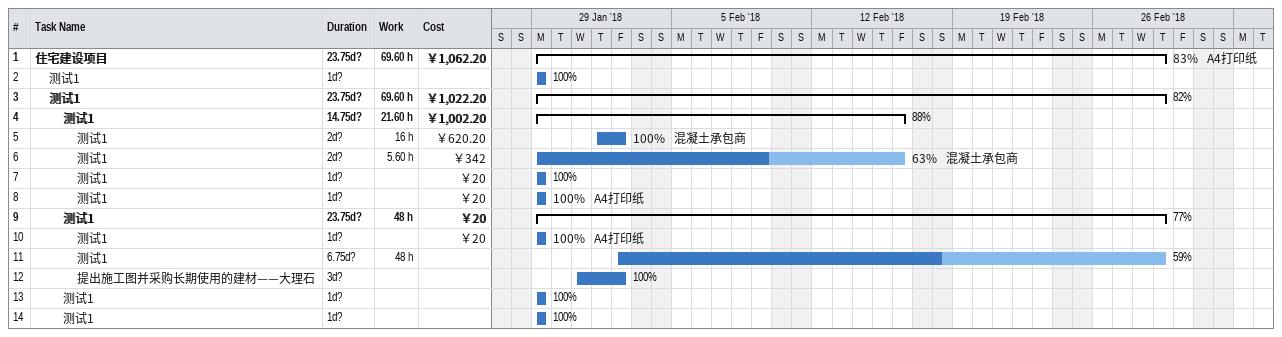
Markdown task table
| ID | Level | Task | Duration | Start | Finish | Resources | % complete | Work (h) | Cost (￥) |
|---|---|---|---|---|---|---|---|---|---|
| 1 | 1 | **住宅建设项目** | 23.75d? | 2018-01-29 | 2018-03-01 | A4打印纸 | 83 | 69.60 | 1062.20 |
| 2 | 2 | 测试1 | 1d? | 2018-01-29 | 2018-01-29 |  | 100 |  |  |
| 3 | 2 | **测试1** | 23.75d? | 2018-01-29 | 2018-03-01 |  | 82 | 69.60 | 1022.20 |
| 4 | 3 | **测试1** | 14.75d? | 2018-01-29 | 2018-02-16 |  | 88 | 21.60 | 1002.20 |
| 5 | 4 | 测试1 | 2d? | 2018-02-01 | 2018-02-02 | 混凝土承包商 | 100 | 16 | 620.20 |
| 6 | 4 | 测试1 | 2d? | 2018-01-29 | 2018-02-16 | 混凝土承包商 | 63 | 5.60 | 342 |
| 7 | 4 | 测试1 | 1d? | 2018-01-29 | 2018-01-29 |  | 100 |  | 20 |
| 8 | 4 | 测试1 | 1d? | 2018-01-29 | 2018-01-29 | A4打印纸 | 100 |  | 20 |
| 9 | 3 | **测试1** | 23.75d? | 2018-01-29 | 2018-03-01 |  | 77 | 48 | 20 |
| 10 | 4 | 测试1 | 1d? | 2018-01-29 | 2018-01-29 | A4打印纸 | 100 |  | 20 |
| 11 | 4 | 测试1 | 6.75d? | 2018-02-02 | 2018-03-01 |  | 59 | 48 |  |
| 12 | 4 | 提出施工图并采购长期使用的建材——大理石 | 3d? | 2018-01-31 | 2018-02-02 |  | 100 |  |  |
| 13 | 3 | 测试1 | 1d? | 2018-01-29 | 2018-01-29 |  | 100 |  |  |
| 14 | 3 | 测试1 | 1d? | 2018-01-29 | 2018-01-29 |  | 100 |  |  |
